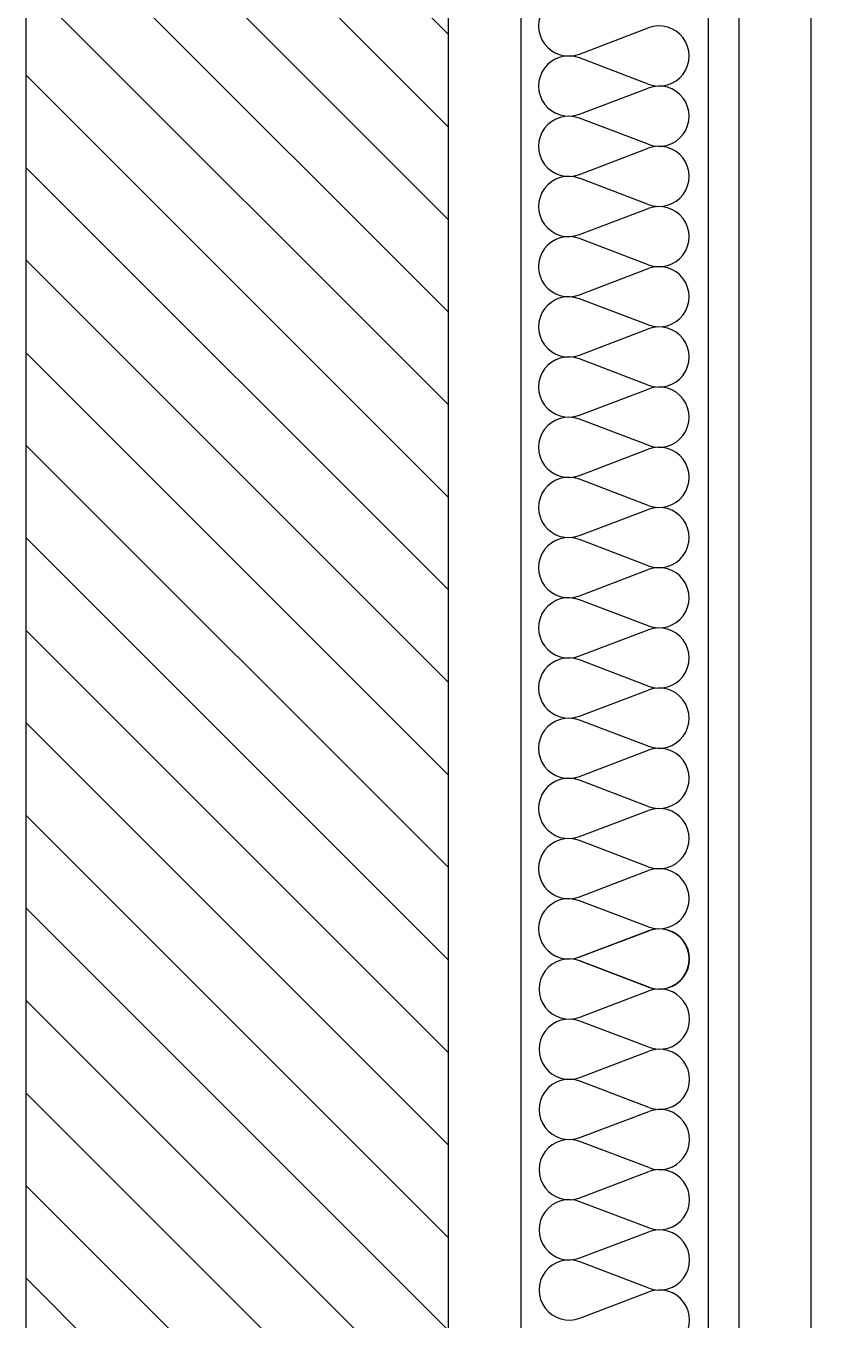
# Model space of a CAD drawing. Header units: millimetres. Extents: x 10 to 76.1, y 10 to 63.5.
# Drawn here: x 10 to 10.386, y 24.417 to 25.044 of the extents above; entities that cross this region are included whole.
import ezdxf

# ---------------------------------------------------------------- set-up
doc = ezdxf.new("R2010")
doc.units = ezdxf.units.MM
doc.layers.add('durlok', color=3, linetype='Continuous')
doc.layers.add('lana de vidrio', color=2, linetype='Continuous')

msp = doc.modelspace()

# ---------------------------------------------------------------- hatches: boundary and pattern name
at = {"linetype": 'Continuous', "extrusion": (0, 0, -1)}
h = msp.add_hatch(dxfattribs=at)
h.set_pattern_fill('ANSI31', color=8, scale=0.01, style=0)
h.set_pattern_definition([(45, (-5, 13.76641), (-0.02245064, 0.02245064), [])])
h.paths.add_polyline_path([(-10, 23.86641), (-10, 27.02641), (-10.205, 27.02641), (-10.205, 23.86641)])
h.paths.add_polyline_path([(-19.68, 27.02641), (-19.68, 23.86641), (-19.475, 23.86641), (-19.475, 27.02641)])

# ---------------------------------------------------------------- linework, layer by layer
at = {"linetype": 'Continuous', "extrusion": (0, 1, 0)}
for p, q in [((10, 27.02641), (10, 23.86641)), ((10.205, 23.86641), (10.205, 27.02641))]:
    msp.add_line(p, q, dxfattribs=at)
at = {"layer": 'durlok', "linetype": 'Continuous', "extrusion": (0, 1, 0)}
for p, q in [((10.24, 27.02141), (10.24, 23.87212)), ((10.33087, 27.02141), (10.33087, 23.87213)), ((10.34587, 23.87141), (10.34587, 27.02141)), ((10.38087, 23.87213), (10.38087, 27.02141))]:
    msp.add_line(p, q, dxfattribs=at)
at = {"layer": 'durlok'}
msp.add_line((10.34587, 23.87141), (10.34587, 27.02141), dxfattribs=at)
at = {"layer": 'lana de vidrio', "color": 2}
for p, q in [((10.26841, 25.03075), (10.30185, 25.04345)), ((10.30185, 25.01615), (10.26841, 25.02884)), ((10.26841, 25.00154), (10.30185, 25.01424)), ((10.30185, 24.98694), (10.26841, 24.99964)), ((10.26841, 24.97234), (10.30185, 24.98504)), ((10.30185, 24.95774), (10.26841, 24.97044)), ((10.26841, 24.94314), (10.30185, 24.95584)), ((10.30185, 24.92853), (10.26841, 24.94123)), ((10.26841, 24.91393), (10.30185, 24.92663)), ((10.30185, 24.89933), (10.26841, 24.91203)), ((10.26841, 24.88473), (10.30185, 24.89743)), ((10.30185, 24.87013), (10.26841, 24.88283)), ((10.26841, 24.85553), (10.30185, 24.86822)), ((10.30185, 24.84092), (10.26841, 24.85362)), ((10.26841, 24.82632), (10.30185, 24.83902)), ((10.30185, 24.81172), (10.26841, 24.82442)), ((10.26841, 24.79712), (10.30185, 24.80982)), ((10.30185, 24.78252), (10.26841, 24.79522)), ((10.26841, 24.76791), (10.30185, 24.78061)), ((10.30185, 24.75331), (10.26841, 24.76601)), ((10.26841, 24.73871), (10.30185, 24.75141)), ((10.30185, 24.72411), (10.26841, 24.73681)), ((10.26841, 24.70951), (10.30185, 24.72221)), ((10.30185, 24.6949), (10.26841, 24.7076)), ((10.26841, 24.6803), (10.30185, 24.693)), ((10.30185, 24.6657), (10.26841, 24.6784)), ((10.26841, 24.6511), (10.30185, 24.6638)), ((10.30185, 24.6365), (10.26841, 24.6492)), ((10.26841, 24.6219), (10.30185, 24.63459)), ((10.30185, 24.60729), (10.26841, 24.61999)), ((10.26841, 24.59269), (10.30185, 24.60539)), ((10.26867, 24.59269), (10.30211, 24.60539)), ((10.30185, 24.57809), (10.26841, 24.59079)), ((10.30211, 24.57809), (10.26867, 24.59079)), ((10.26867, 24.56349), (10.30211, 24.57619)), ((10.30211, 24.54889), (10.26867, 24.56159)), ((10.26867, 24.53429), (10.30211, 24.54699)), ((10.30211, 24.51969), (10.26867, 24.53238)), ((10.26867, 24.50508), (10.30211, 24.51778)), ((10.30211, 24.49048), (10.26867, 24.50318)), ((10.26867, 24.47588), (10.30211, 24.48858)), ((10.30211, 24.46128), (10.26867, 24.47398)), ((10.26867, 24.44668), (10.30211, 24.45938)), ((10.30211, 24.43207), (10.26867, 24.44477)), ((10.26867, 24.41747), (10.30211, 24.43017))]:
    msp.add_line(p, q, dxfattribs=at)
for centre, start, end in [((10.26323, 25.0444), 69.20343, 290.79657), ((10.30703, 25.0298), 249.20343, 110.79657), ((10.26323, 25.01519), 69.20343, 290.79657), ((10.30703, 25.00059), 249.20343, 110.79657), ((10.26323, 24.98599), 69.20343, 290.79657), ((10.30703, 24.97139), 249.20343, 110.79657), ((10.26323, 24.95679), 69.20343, 290.79657), ((10.30703, 24.94218), 249.20343, 110.79657), ((10.26323, 24.92758), 69.20343, 290.79657), ((10.30703, 24.91298), 249.20343, 110.79657), ((10.26323, 24.89838), 69.20343, 290.79657), ((10.30703, 24.88378), 249.20343, 110.79657), ((10.26323, 24.86918), 69.20343, 290.79657), ((10.30703, 24.85457), 249.20343, 110.79657), ((10.26323, 24.83997), 69.20343, 290.79657), ((10.30703, 24.82537), 249.20343, 110.79657), ((10.26323, 24.81077), 69.20343, 290.79657), ((10.30703, 24.79617), 249.20343, 110.79657), ((10.26323, 24.78156), 69.20343, 290.79657), ((10.30703, 24.76696), 249.20343, 110.79657), ((10.26323, 24.75236), 69.20343, 290.79657), ((10.30703, 24.73776), 249.20343, 110.79657), ((10.26323, 24.72316), 69.20343, 290.79657), ((10.30703, 24.70856), 249.20343, 110.79657), ((10.26323, 24.69395), 69.20343, 290.79657), ((10.30703, 24.67935), 249.20343, 110.79657), ((10.26323, 24.66475), 69.20343, 290.79657), ((10.30703, 24.65015), 249.20343, 110.79657), ((10.26323, 24.63555), 69.20343, 290.79657), ((10.30703, 24.62094), 249.20343, 110.79657), ((10.26323, 24.60634), 69.20343, 290.79657), ((10.30703, 24.59174), 249.20343, 110.79657), ((10.30729, 24.59174), 249.20343, 110.79657), ((10.26349, 24.57714), 69.20343, 290.79657), ((10.30729, 24.56254), 249.20343, 110.79657), ((10.26349, 24.54794), 69.20343, 290.79657), ((10.30729, 24.53334), 249.20343, 110.79657), ((10.26349, 24.51873), 69.20343, 290.79657), ((10.30729, 24.50413), 249.20343, 110.79657), ((10.26349, 24.48953), 69.20343, 290.79657), ((10.30729, 24.47493), 249.20343, 110.79657), ((10.26349, 24.46033), 69.20343, 290.79657), ((10.30729, 24.44572), 249.20343, 110.79657), ((10.26349, 24.43112), 69.20343, 290.79657), ((10.30729, 24.41652), 249.20343, 110.79657)]:
    msp.add_arc(centre, 0.0146, start, end, dxfattribs=at)

doc.saveas('drawing.dxf')
